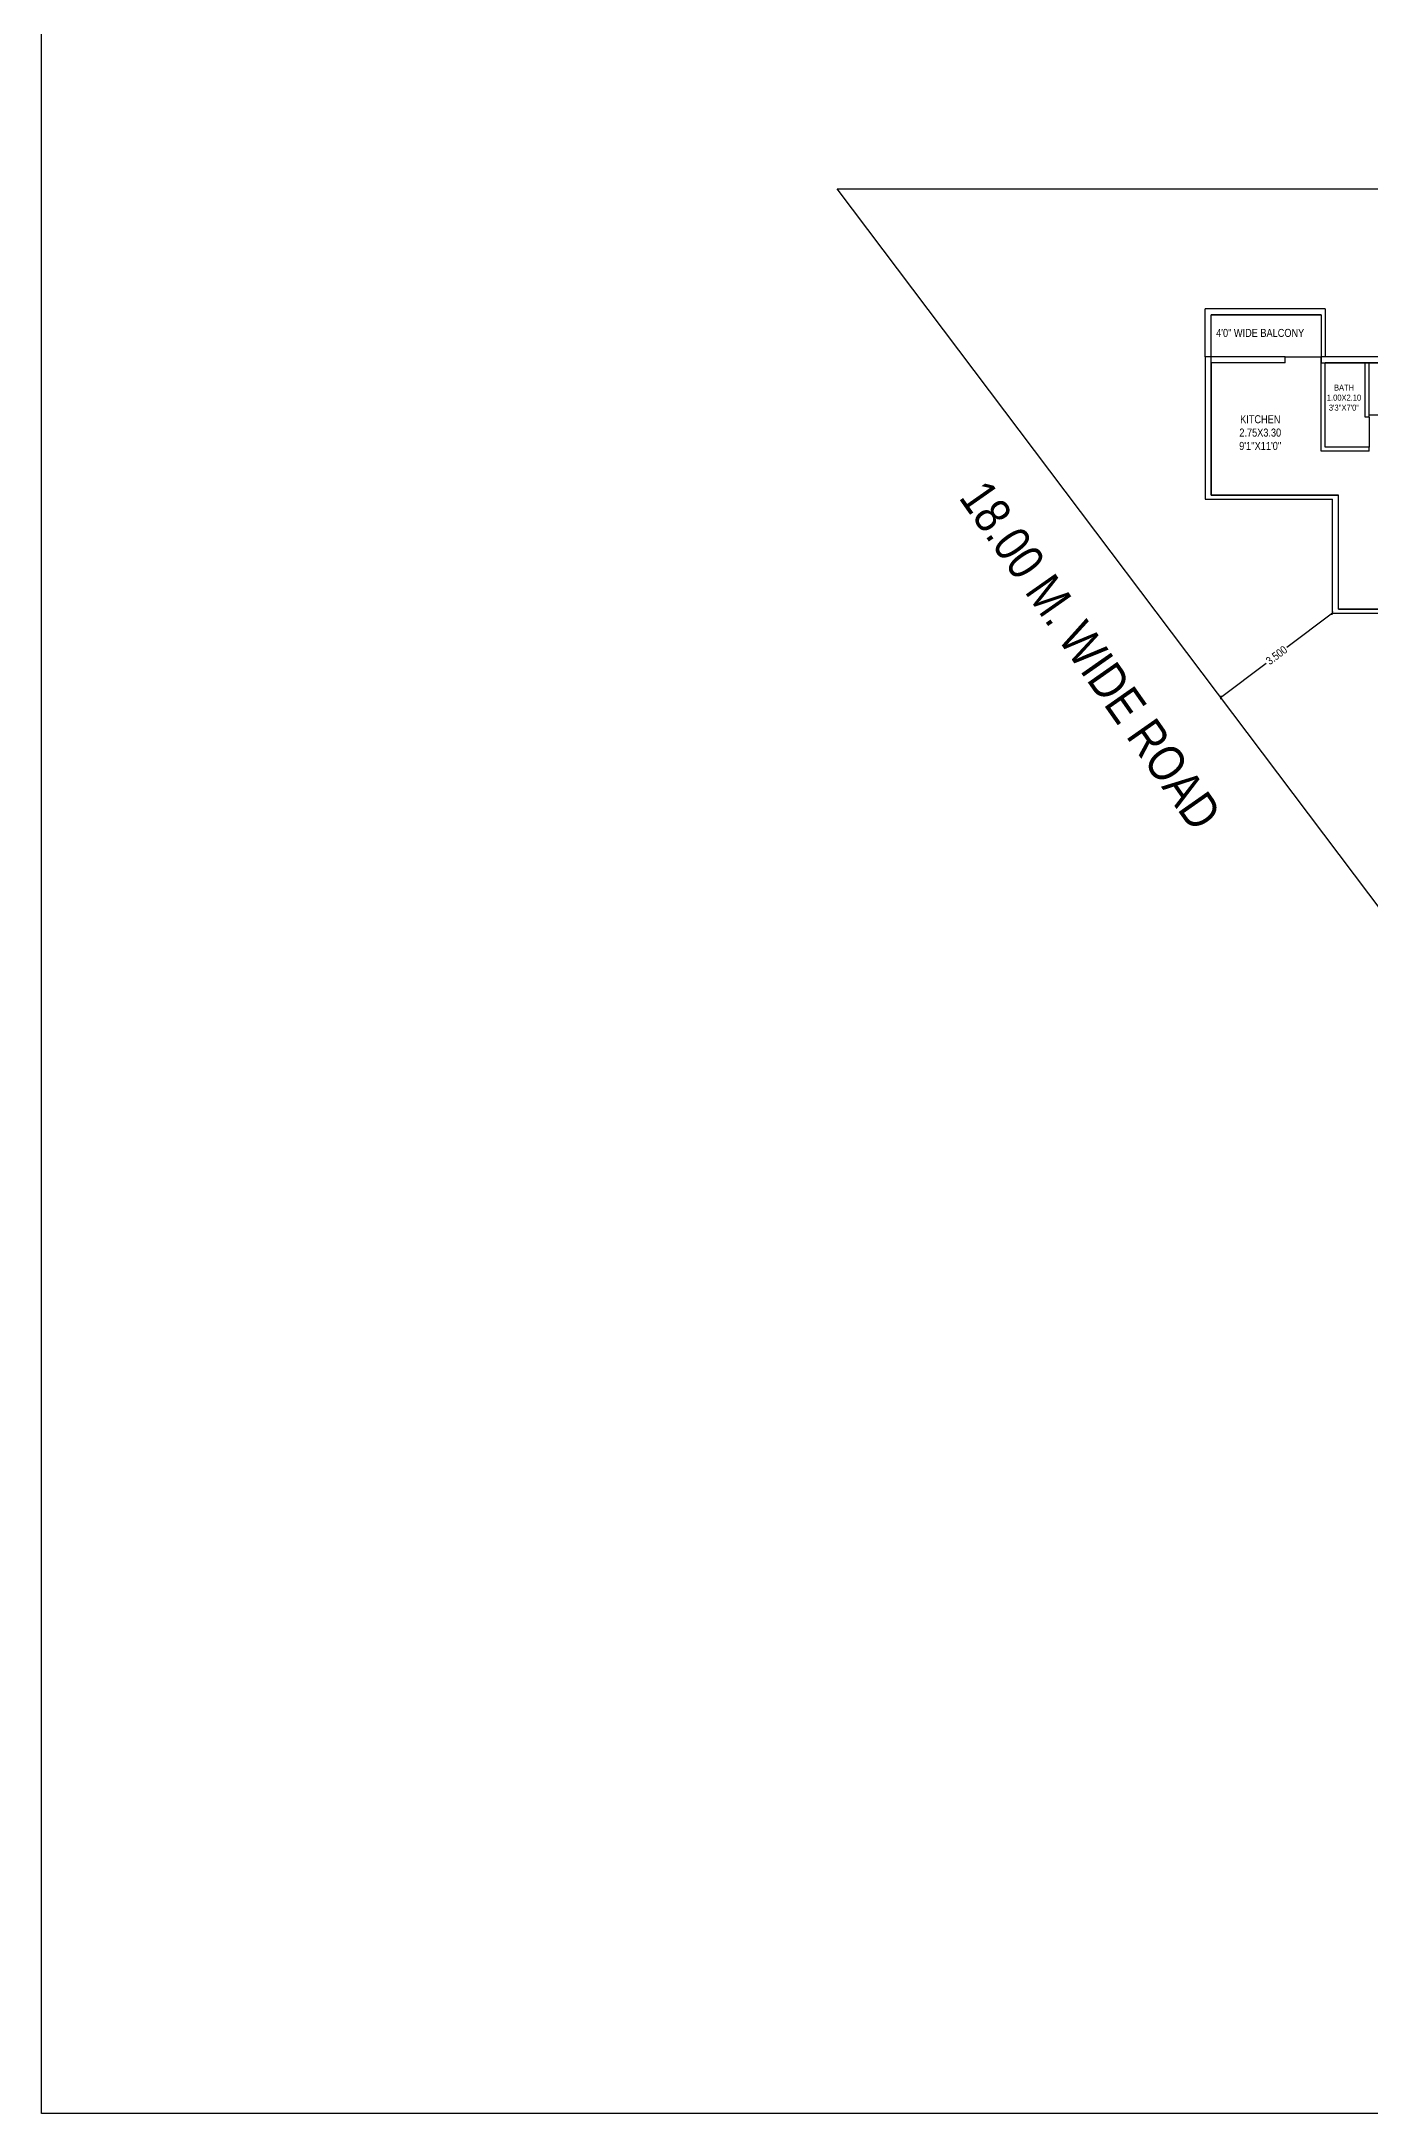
# Model space of a CAD drawing. Extents: x 2841 to 2940, y 1348 to 1467.
# Drawn here: x 2840.8 to 2874, y 1348.1 to 1399.9 of the extents above; entities that cross this region are included whole.
import ezdxf

# ---------------------------------------------------------------- set-up
doc = ezdxf.new("R2010")
doc.units = 0
doc.layers.get('0').update_dxf_attribs({"linetype": 'CONTINUOUS'})
doc.layers.get('DEFPOINTS').update_dxf_attribs({"linetype": 'CONTINUOUS'})
doc.layers.add('TEXT', color=255, linetype='CONTINUOUS')
doc.layers.add('TEXT_', color=255, linetype='CONTINUOUS')
doc.styles.add('AN', font='ARIALN.TTF')
doc.dimstyles.new('DIM', dxfattribs={"dimtxt": 0.2, "dimasz": 0.06, "dimexe": 0.05, "dimexo": 0.3, "dimgap": 0.05, "dimtad": 0, "dimdec": 3, "dimlfac": -1, "dimzin": 1, "dimtxsty": 'AN', "dimblk1": 'OBLIQUE', "dimblk2": 'OBLIQUE', "dimsah": 1, "dimcen": 0.001, "dimse1": 1, "dimse2": 1, "dimclrd": 252, "dimclre": 256, "dimclrt": 1, "dimadec": 4, "dimazin": 3, "dimtfac": 1, "dimtdec": 3, "dimtofl": 0, "dimtmove": 0, "dimatfit": 3, "dimtolj": 1, "dimtzin": 1})

# ---------------------------------------------------------------- blocks, each defined once
blk = doc.blocks.new('_OBLIQUE')
at = {"color": 0, "linetype": 'BYBLOCK'}
blk.add_line((-0.5, -0.5), (0.5, 0.5), dxfattribs=at)
blk = doc.blocks.new('*D21')
at = {"color": 252}
for p, q in [((2873.048, 1385.638), (2871.911, 1384.781)), ((2870.253, 1383.531), (2871.39, 1384.388))]:
    blk.add_line(p, q, dxfattribs=at)
at = {"layer": 'DEFPOINTS', "color": 0}
for p in [(2873.048, 1385.638), (2870.253, 1383.531), (2870.253, 1383.531)]:
    blk.add_point(p, dxfattribs=at)
at = {"color": 252, "xscale": 0.06, "yscale": 0.06, "zscale": 0.06}
for p, rotation in [((2873.048, 1385.638), 37.01067323372222), ((2870.253, 1383.531), 217.0106732337222)]:
    blk.add_blockref('_OBLIQUE', p, dxfattribs=dict(at, rotation=rotation))
at = {"color": 1, "insert": (2871.651, 1384.584), "char_height": 0.2, "attachment_point": 5, "rotation": 37.0107, "style": 'AN'}
blk.add_mtext('\\A1;3.500', dxfattribs=at)

msp = doc.modelspace()

# ---------------------------------------------------------------- linework, layer by layer
for p, q in [((2860.6743, 1396.2376), (2911.7343, 1396.2376)), ((2875.3743, 1376.7376), (2860.6743, 1396.2376)), ((2871.8643, 1392.0376), (2869.8689, 1392.0376)), ((2869.8689, 1392.0376), (2869.8689, 1388.4876)), ((2871.8643, 1391.8876), (2870.0189, 1391.8876)), ((2870.0189, 1391.8876), (2870.0189, 1388.5876)), ((2871.8643, 1391.8876), (2871.8643, 1392.0376)), ((2872.7643, 1389.6876), (2872.7643, 1392.0376)), ((2874.8643, 1392.0376), (2872.7643, 1392.0376)), ((2872.8643, 1389.7876), (2872.8643, 1391.8876)), ((2874.8643, 1391.8876), (2872.8643, 1391.8876)), ((2873.8643, 1390.5376), (2873.8643, 1391.8876)), ((2873.9643, 1390.5376), (2873.9643, 1391.8876)), ((2873.9643, 1390.5376), (2873.8643, 1390.5376)), ((2874.7143, 1390.5876), (2873.9643, 1390.5876)), ((2873.9643, 1390.5376), (2873.9643, 1389.7876)), ((2873.9643, 1389.6876), (2872.7643, 1389.6876)), ((2873.9643, 1389.7876), (2872.8643, 1389.7876)), ((2873.9643, 1389.6876), (2873.9643, 1389.7876)), ((2869.8689, 1388.4876), (2873.0481, 1388.4876)), ((2870.0189, 1388.5876), (2873.1981, 1388.5876)), ((2873.0481, 1385.6376), (2873.0481, 1388.4876)), ((2873.1981, 1385.7376), (2873.1981, 1388.5876)), ((2873.1981, 1385.7376), (2876.3466, 1385.7376)), ((2873.0481, 1385.6376), (2876.3466, 1385.6376))]:
    msp.add_line(p, q)
at = {"color": 1}
for p, q in [((2872.8643, 1393.2376), (2869.8689, 1393.2376)), ((2869.8689, 1392.0376), (2869.8689, 1393.2376)), ((2872.7643, 1393.0876), (2870.0189, 1393.0876)), ((2870.0189, 1392.0376), (2870.0189, 1393.0876)), ((2872.7643, 1393.0876), (2872.7643, 1392.0376)), ((2872.8643, 1393.2376), (2872.8643, 1392.0376)), ((2871.8643, 1392.0376), (2872.7643, 1392.0376))]:
    msp.add_line(p, q, dxfattribs=at)
msp.add_lwpolyline([(2840.794, 1466.7002), (2939.7323, 1466.7002), (2939.7323, 1348.1419), (2840.794, 1348.1419)], close=True)
msp.add_lwpolyline([(2877.7143, 1386.6376), (2877.8143, 1386.6376), (2877.8143, 1385.7376), (2877.8143, 1385.6376), (2880.7143, 1385.6376), (2880.7143, 1382.8876), (2875.3466, 1382.8876), (2875.3466, 1385.7376), (2873.1981, 1385.7376), (2873.1981, 1388.5876), (2870.0189, 1388.5876), (2870.0189, 1393.0876), (2872.7643, 1393.0876), (2872.7643, 1392.0376), (2872.7643, 1391.8876), (2874.8643, 1391.8876), (2874.8643, 1388.4876), (2877.7143, 1388.4876)], close=True, dxfattribs=at)

# ---------------------------------------------------------------- texts
at = {"linetype": 'BYBLOCK', "insert": (2867.2923, 1384.9593), "char_height": 0.9, "width": 20.552025, "attachment_point": 2, "rotation": 305.05241, "style": 'AN'}
msp.add_mtext(' 18.00 M. WIDE ROAD', dxfattribs=at)
at = {"layer": 'TEXT', "linetype": 'BYBLOCK', "width": 2.098718, "attachment_point": 8, "style": 'AN'}
for s, insert, char_height in [("BATH\\P1.00X2.10\\P3'3''X7'0''", (2873.336, 1390.695), 0.15), ("KITCHEN\\P2.75X3.30\\P9'1''X11'0''", (2871.2434, 1389.7122), 0.2)]:
    msp.add_mtext(s, dxfattribs=dict(at, insert=insert, char_height=char_height))
at = {"layer": 'TEXT_', "linetype": 'CONTINUOUS', "insert": (2871.2414, 1392.6373), "char_height": 0.2, "width": 3.118625, "attachment_point": 5, "style": 'AN'}
msp.add_mtext('4\'0" WIDE BALCONY', dxfattribs=at)

# ---------------------------------------------------------------- dimensions: what is measured, and where the dimension line sits
dim = msp.add_aligned_dim(p1=(2873.0481, 1385.6376), p2=(2870.2533, 1383.5308), distance=0, dimstyle='DIM')
dim.commit()
dim.dimension.update_dxf_attribs({"geometry": '*D21', "text_midpoint": (2871.6507, 1384.5842)})

doc.saveas('drawing.dxf')
